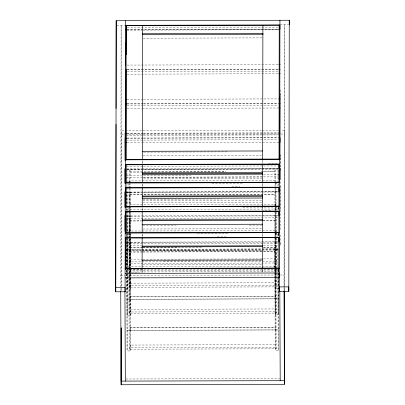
<?xml version="1.0" encoding="UTF-8"?>
<svg xmlns="http://www.w3.org/2000/svg" width="405" height="405" viewBox="0 0 405 405"><rect width="100%" height="100%" fill="white"/><g stroke="black" fill="none" stroke-linecap="round" stroke-linejoin="round"><path stroke-width="0.3" stroke-dasharray="2.02 1.52" d="M120.73 290.633L121.105 25.176L121.571 134.475L121.297 290.582M121.277 290.729L121.282 286.937M121.287 286.305L121.556 130.83L261.508 130.44M141.163 249.308L126.775 249.348L127.089 350.948L130.121 350.938L130.147 327.675L275.228 327.265L275.203 350.533L278.235 350.522L278.27 329.893L127.124 330.313L127.089 350.948M126.805 233.052L126.831 218.28L126.886 231.635M126.851 206.854L126.876 192.081L126.932 205.436M126.892 182.969L126.917 169.361L278.063 168.941L278.119 181.03M275.268 314.827L275.284 296.202L130.197 296.607L130.182 315.237L127.15 315.242L127.18 299.244L278.326 298.824L278.301 314.822L275.268 314.827L275.066 268.024M130.243 270.408L130.228 289.038L127.195 289.043L127.216 278.63M127.216 278.017L127.221 274.342M142.271 247.652L130.283 247.688L130.268 265.159L127.236 265.164L127.261 250.325L141.021 250.29M128.846 267.735L128.846 266.733L275.795 266.318L275.805 268.849M128.906 232.035L128.906 231.027L275.856 230.617L275.866 232.516M128.993 181.956L128.998 180.949L275.947 180.539L275.952 182.437M129.19 349.201L129.195 347.698L276.144 347.282L276.139 348.791L129.19 349.201L128.846 266.733M129.251 313.5L129.256 311.992L276.205 311.582L276.205 313.085L129.251 313.5L128.927 237.593M129.296 287.302L129.301 285.793L276.25 285.383L276.25 286.887L129.296 287.302L129.094 237.72M129.342 263.422L129.342 261.913L276.291 261.503L276.291 263.007L129.342 263.422L129.23 237.487M129.853 233.052L129.863 218.275L129.919 231.625M129.899 206.854L129.909 192.076L129.965 205.426M129.939 182.974L129.949 169.356L130.005 182.007M142.13 272.838L142.135 269.042M142.201 233.974L142.19 237.133L142.18 233.796M142.236 210.934L142.246 207.816M142.287 183.936L142.282 187.054L142.266 183.718M142.322 163.873L142.327 160.719M262.496 269.34L262.491 272.499L262.475 269.163M262.551 236.798L262.556 233.634M270.763 210.575L262.597 210.6L262.602 206.854M262.637 186.72L262.648 182.974M262.688 159.747L262.678 163.534L262.663 160.198M274.873 268.338L274.894 248.933L275.238 329.969M274.939 232.647L274.949 217.87M274.975 210.195L274.995 191.671M275.025 182.564L275.03 168.951L275.086 181.035M275.795 267.325L275.795 266.318M275.901 205.421L275.901 204.419L128.952 204.829M277.896 267.067L277.926 248.928L262.278 248.969M278.043 182.549L278.063 168.941M278.372 273.922L278.346 288.623L275.314 288.628L275.329 270.003L130.243 270.479M278.822 269.29L278.817 272.454L278.802 269.117M278.883 236.12L278.883 233.589M278.929 209.937L278.934 206.844M280.498 243.273L280.498 245.359L280.462 234.414M280.462 229.61L280.549 180.316M280.564 170.201L280.594 155.034M283.996 287.013L284.381 24.715L284.852 134.02L284.578 290.122M284.553 290.274L284.563 286.482M284.563 285.849L284.837 130.375L281.05 130.385M116.827 25.186L124.705 25.166M280.184 24.73L288.659 24.705M127.195 27.591L278.281 27.17M127.19 29.676L278.281 29.256M126.785 29.793L278.68 29.368M126.856 30.142L141.927 30.102M143.183 30.097L262.283 29.762M263.539 29.757L278.615 29.717M143.173 38.212L262.268 37.878M127.165 65.078L278.25 64.658M127.18 69.533L278.27 69.108M127.155 69.716L278.24 69.295M127.18 71.619L278.265 71.194M127.175 74.171L278.26 73.745M127.104 99.331L142.909 99.291M143.537 99.286L278.189 98.911M127.124 103.786L142.924 103.741M143.557 103.741L278.21 103.366M127.094 103.969L142.899 103.928M143.532 103.923L278.184 103.548M127.119 105.872L142.924 105.832M143.557 105.826L278.205 105.452M127.114 108.424L141.654 108.383M142.287 108.383L278.2 108.003M262.141 130.44L278.529 130.395M127.013 133.25L142.818 133.204M143.451 133.204L262.931 132.87M263.564 132.87L278.736 132.825M127.043 133.589L142.849 133.544M143.481 133.544L278.129 133.164M121.571 134.475L124.725 134.465M125.353 134.465L261.524 134.085M262.156 134.08L278.544 134.035M281.065 134.03L284.852 134.02M126.38 135.341L142.818 135.295M143.446 135.29L262.926 134.956M263.559 134.956L278.731 134.911M127.064 138.039L142.869 137.999M143.497 137.994L278.149 137.619M127.033 138.227L142.838 138.181M143.471 138.181L278.124 137.801M126.426 140.13L142.864 140.084M143.497 140.084L278.144 139.705M127.054 142.676L141.593 142.636M142.226 142.636L278.144 142.256M143.578 152.113L228.02 151.875M142.965 155.758L261.433 155.424M268.333 163.519L277.121 163.493M126.32 166.349L142.757 166.303M143.39 166.303L262.865 165.969M263.498 165.969L279.936 165.923M126.547 168.9L141.669 168.86M142.302 168.855L261.422 168.526M262.05 168.52L278.438 168.475M126.613 169.249L141.684 169.204M143.573 169.199L262.04 168.87M263.301 168.865L278.372 168.824M126.917 169.432L278.063 169.012M129.959 171.988L225.843 171.72M261.164 171.619L275.046 171.578M129.959 172.054L225.843 171.786M263.058 171.685L275.046 171.649M126.37 175.193L141.542 175.152M263.549 174.808L278.721 174.768M143.537 175.294L190.801 175.162M126.365 177.279L142.803 177.233M143.436 177.233L262.916 176.899M263.549 176.894L278.721 176.853M143.557 177.314L262.025 176.985M143.552 178.939L262.025 178.605M211.942 183.349L242.853 183.262M231.761 186.806L239.952 186.781M126.507 192.086L278.027 191.661M126.876 192.152L278.027 191.732M126.573 192.431L141.016 192.39M142.899 192.385L262 192.056M263.26 192.051L277.703 192.01M129.919 194.709L275.005 194.299M129.919 194.775L275.005 194.37M142.869 199.174L221.636 198.956M142.889 200.5L261.984 200.166M142.884 202.819L261.979 202.485M242.813 207.142L273.719 207.056M274.965 207.669L277.997 207.659L278.007 210.19M126.309 209.451L278.665 209.02M127.094 215.961L140.96 215.926M141.588 215.921L277.724 215.541M127.16 216.31L140.975 216.27M142.859 216.265L261.959 215.936M263.215 215.931L277.658 215.89M126.831 218.351L277.982 217.86M129.873 220.907L141.229 220.872M262.972 220.533L274.96 220.497M129.873 220.973L141.229 220.943M262.972 220.603L274.96 220.568M142.823 225.372L176.221 225.281M249.318 225.079L261.919 225.043M142.838 229.017L261.934 228.683M197.346 233.467L228.258 233.381M217.181 236.925L226.005 236.9M127.049 242.16L277.678 241.739M127.109 242.509L141.558 242.468M142.813 242.463L261.913 242.129M263.169 242.129L278.24 242.084M126.254 243.704L262.799 243.319M263.432 243.319L277.972 243.278M126.249 245.789L141.421 245.749M263.427 245.405L277.967 245.364M142.899 247.652L176.965 247.556M263.382 247.313L275.37 247.283L275.354 264.748L278.387 264.743M130.283 247.759L142.271 247.723M142.899 247.723L202.196 247.556M263.382 247.384L275.37 247.349M141.796 249.308L261.645 248.974M126.775 249.419L141.163 249.379M141.796 249.379L261.645 249.04M262.278 249.04L277.926 248.994M141.649 250.285L261.503 249.951M262.131 249.951L277.805 249.905M141.021 250.356L127.261 250.396L127.21 237.674M141.649 250.356L261.503 250.022M262.131 250.022L278.412 249.976M142.798 250.579L261.898 250.244M129.823 251.971L142.439 251.935M143.066 251.935L262.921 251.601M263.549 251.596L274.904 251.566M129.818 252.042L142.439 252.006M143.066 252.006L262.921 251.667M263.549 251.667L274.904 251.637M130.263 259.281L142.251 259.246M142.879 259.246L262.734 258.911M263.361 258.906L275.349 258.876M163.554 261.022L261.858 260.744M142.773 264.723L261.873 264.389M129.792 269.36L142.408 269.325M126.142 269.922L279.126 269.497M126.142 272.013L279.126 271.583M131.453 272.869L139.619 272.843M120.665 275.451L124.867 275.435M126.127 275.435L279.116 275.005M280.346 275L283.945 274.99M130.223 283.161L275.309 282.756L275.319 285.383M130.197 296.678L275.284 296.268M130.177 309.359L275.258 308.954M130.147 327.741L275.228 327.336M275.197 344.655L130.116 345.06L130.126 347.692M125.955 379.004L279.572 378.579M283.996 287.646L284.011 290.177M280.462 89.895L280.488 95.59M280.462 93.595L280.473 95.494M280.518 154.705L280.599 170.333M280.462 186.239L280.554 211.101M278.908 207.213L278.923 210.554M278.863 233.412L278.878 236.753M278.129 183.49L278.139 186.087M278.23 206.894L278.24 210.124M278.341 233.457L278.356 236.692M278.048 186.31L278.038 183.779L275.005 183.789L275.015 186.315M278.088 206.844L278.154 210.347M278.25 233.118L278.22 236.641M278.356 269.462L278.372 272.626M278.043 233.108L278.058 236.272M278.26 269.016L278.326 298.895L127.18 299.315L127.069 273.314M277.962 236.388L277.951 233.857L274.919 233.867L274.929 236.393M278.103 269.279L278.301 314.822M277.926 248.928L277.931 250.26M278.012 269.168L278.043 276.828M278.048 277.39L278.27 329.959L127.124 330.384L126.775 249.348M277.891 269.558L277.906 273.355M277.906 273.988L278.235 350.522M275.957 183.07L275.967 187.738M275.977 188.128L276.078 211.531M276.078 212.164L276.159 232.647M276.164 233.28L276.18 237.71M276.185 238.343L276.291 263.007M275.901 204.419L275.926 211.618M275.937 212.007L276.028 232.88M276.018 233.123L276.048 237.943M276.038 238.186L276.169 268.545M276.175 269.178L276.25 286.887M275.871 233.148L275.881 237.816M275.891 238.206L276.013 268.809M276.023 269.198L276.205 313.085M275.8 269.092L276.139 348.791M275.096 183.495L275.106 186.097M275.117 188.558L275.38 249.981M275.02 186.948L275.319 267.573M275.319 268.206L275.339 272.702M274.97 204.419L274.975 205.472M274.98 210.828L275.01 232.485M275.01 233.118L275.03 237.548M275.035 238.18L275.294 298.9M274.934 237.026L275.061 267.391M274.863 266.323L274.868 267.376M274.858 269.568L274.868 272.099M274.868 272.732L275.203 350.533M262.622 183.379L262.637 186.163M262.582 207.259L262.597 210.6M262.536 233.457L262.551 236.242M142.307 160.532L142.317 163.316M142.226 207.598L142.236 210.377M142.115 269.497L142.13 272.281M130.005 182.64L130.025 187.064M130.025 187.697L130.101 205.477M130.106 206.044L130.126 210.539M130.126 211.101L130.218 232.045M130.218 232.607L130.238 237.107M130.243 237.669L130.294 250.386M129.929 180.949L129.939 183.05M129.939 187.986L129.924 184.194L126.892 184.199L126.902 186.73M129.939 188.619L130.02 206.965M130.025 207.598L130.04 212.023M130.046 212.655L130.126 231.635M130.137 234.161L130.147 236.692M130.157 239.223L130.268 265.159M129.97 205.993L129.99 210.489M129.99 211.051L130.081 231.994M130.081 232.556L130.101 237.057M130.106 237.619L130.258 273.107M129.899 211.866L129.883 208.074L126.851 208.079L126.861 210.61M129.899 212.498L129.99 233.376M129.99 234.004L130.01 238.434M130.015 239.066L130.142 268.793M130.142 269.426L130.162 273.856M130.167 274.489L130.228 289.038M129.929 234.085L129.944 236.687M129.954 239.147L130.076 267.68M130.076 268.242L130.096 272.742M130.101 273.304L130.213 299.305M129.843 231.027L129.848 233.128M129.853 238.064L129.833 234.272L126.805 234.277L126.816 236.809M129.853 238.697L130.02 277.916M130.025 278.549L130.182 315.237M130.157 330.374L129.808 249.338L130.121 350.938M129.777 266.728L129.787 268.834M129.003 182.215L129.013 186.882M129.023 187.277L129.099 205.619M129.104 206.251L129.124 210.681M129.124 211.309L129.205 231.792M129.205 232.424L129.225 236.854M128.957 206.094L128.972 210.762M128.982 211.157L129.068 232.03M129.073 232.662L129.094 237.087M128.906 232.536L128.927 236.96M126.917 169.361L126.973 182.012M126.973 182.645L126.993 187.075M126.993 187.707L127.069 205.487M127.074 206.049L127.094 210.549M127.094 211.111L127.185 232.055M127.185 232.617L127.205 237.112M126.902 187.363L126.983 205.71M126.988 206.337L127.003 210.767M127.008 211.4L127.094 231.64M127.104 234.171L127.114 236.702M127.124 239.233L127.236 265.164M126.937 205.998L126.957 210.499M126.957 211.061L126.973 214.923M126.978 215.485L127.049 232.004M127.049 232.566L127.069 237.062M127.074 237.629L127.226 273.117M126.861 211.243L126.876 215.04M126.881 215.673L126.952 232.116M126.952 232.748L126.973 237.178M126.978 237.811L127.104 267.538M127.104 268.171L127.124 272.6M127.129 273.233L127.195 289.043M126.897 234.095L126.912 236.697M126.922 239.158L127.043 267.69M127.043 268.252L127.064 272.747M126.816 237.441L126.831 241.238M126.836 241.871L126.983 276.661M126.988 277.293L127.15 315.242"/><path stroke-width="0.61" d="M125.155 241.871L125.069 291.782L115.739 291.808L116.184 20.736L289.261 20.25L289.281 24.705M115.739 291.808L116.032 124.381M116.058 108.586L116.184 20.736M121.211 328.02L121.12 381.105L284.396 380.649L284.553 290.906M284.578 290.755L284.411 384.294L121.135 384.75L121.237 327.868M124.942 231.194L124.968 215.394M124.983 207.178L125.008 192.01M125.029 183.161L125.054 168.627M125.064 160.41L125.115 132.602M126.416 242.165L125.155 242.165L125.246 191.955M125.246 192.086L125.287 168.581M125.287 168.905L125.53 29.585M126.785 29.793L125.525 29.798L125.515 20.711M125.515 269.229L125.56 242.053M278.868 242.084L278.853 237.634L125.839 238.059L125.783 268.429L278.797 268.004M278.913 215.885L278.898 211.435L125.884 211.861L125.844 232.728L278.863 232.298M278.959 192.005L278.939 187.555L125.925 187.981L125.889 206.53L278.908 206.099M278.999 168.824L278.979 164.369L125.965 164.794L125.935 182.65L278.949 182.22M279.242 29.717L279.222 25.262L126.208 25.692L125.975 159.464L278.989 159.038M125.808 269.087L125.839 238.059M125.874 233.386L125.884 211.861M125.92 207.274L125.925 187.981M125.96 183.409L125.965 164.794M126.001 160.132L126.157 69.265M126.183 54.751L126.208 25.692M142.109 268.383L142.155 246.939L262.511 246.599M142.155 247.242L142.165 238.013M142.175 232.683L142.201 220.74L262.556 220.401M142.201 221.044L142.211 211.815M142.221 206.484L142.241 196.86L262.602 196.521M142.241 197.164L142.251 187.935M142.261 182.604L142.282 173.674L262.642 173.34M142.282 173.978L142.292 164.749M142.302 159.418L142.525 34.572L262.885 34.233M142.525 34.87L142.535 25.647M262.47 268.049L262.521 237.679M262.531 232.343L262.567 211.481M262.577 206.145L262.612 187.601M262.622 182.265L262.653 164.415M262.663 159.084L262.896 25.307M278.822 268.662L278.853 237.634M278.888 232.956L278.898 211.435M278.934 206.844L278.939 187.555M278.974 182.979L278.979 164.369M279.015 159.702L279.222 25.262M289.261 20.25L288.816 291.322L279.485 291.347L279.931 20.275M279.911 179.572L279.931 168.196M279.946 159.98L280.058 96.147M125.509 25.343L279.921 24.913L279.941 29.368L278.68 29.368M142.519 33.762L262.88 33.423L262.885 34.536M278.883 64.653L280.149 64.653M278.873 69.29L280.139 69.285M278.893 73.745L280.159 73.74M125.206 99.341L126.471 99.336M278.822 98.911L280.088 98.906M125.201 103.974L126.461 103.974M278.817 103.548L280.078 103.543M278.832 107.998L280.098 107.993M125.145 133.594L126.411 133.589M278.761 133.164L280.027 133.159M126.406 138.227L125.14 138.232L125.251 160.38M278.756 137.801L280.017 137.796L280.037 142.251L278.772 142.256M125.16 142.681L126.421 142.681M142.317 151.303L262.673 150.969M125.272 159.813L279.688 159.383M125.266 164.45L279.678 164.02L279.698 168.47M142.276 172.864L262.637 172.53L262.642 173.644M142.276 174.489L262.632 174.15M125.231 182.999L279.647 182.569M125.226 187.636L279.637 187.201L279.652 190.542M142.236 196.05L262.597 195.711L262.602 196.825M142.236 198.369L262.592 198.03M125.191 206.879L279.607 206.449M125.185 211.516L279.597 211.081L279.617 215.536M125.201 215.966L126.461 215.966M142.195 219.93L262.556 219.591L262.561 220.705M142.185 224.567L262.546 224.228M125.145 233.077L279.561 232.647M125.135 237.715L279.551 237.279L279.572 241.734M142.15 246.129L262.511 245.789L262.516 246.903M142.125 260.268L262.486 259.934M125.084 268.778L279.496 268.348M125.074 273.416L279.49 272.985L279.506 277.44L125.094 277.87M115.719 287.353L125.049 287.327L125.069 291.782M288.816 291.322L288.795 286.872L279.465 286.897L279.485 291.347M284.011 290.81L284.411 384.294M279.946 168.45L279.997 179.84M279.815 290.82L280.199 380.659M125.347 42.338L125.444 65.114M125.347 86.807L125.403 99.463M125.337 132.45L125.342 133.716M125.611 241.805L125.616 245.789L125.601 241.998M125.064 168.885L125.13 183.435M125.165 191.661L125.231 206.849M125.266 215.703L125.342 232.784M125.393 242.089L125.509 269.295M124.932 291.256L125.317 381.095M120.736 291.266L121.135 384.75"/></g></svg>
